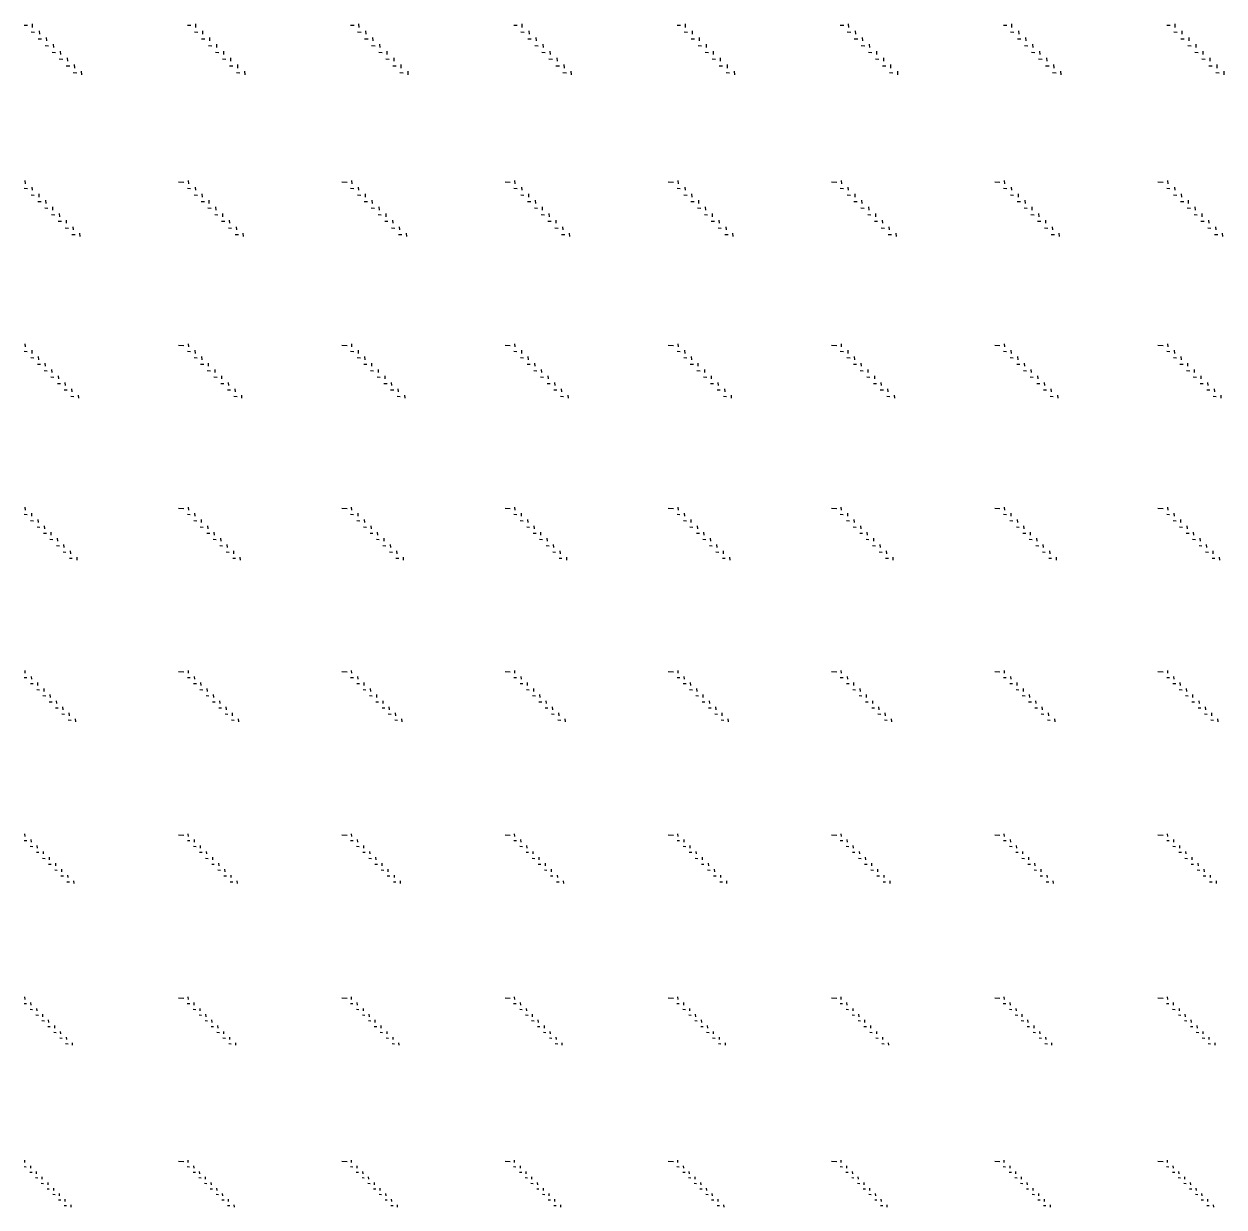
# Model space of a CAD drawing. Extents: x 0 to 300000, y 0 to 300000.
# Drawn here: x 186885 to 223645, y 76900 to 113140 of the extents above; entities that cross this region are included whole.
import ezdxf

# ---------------------------------------------------------------- set-up
doc = ezdxf.new("R2010")
doc.units = 0
doc.header["$MEASUREMENT"] = 0
doc.layers.get('0').update_dxf_attribs({"linetype": 'CONTINUOUS'})

msp = doc.modelspace()

# ---------------------------------------------------------------- linework, layer by layer
at = {"color": 7}
for p, q in [((186890, 113105), (186995, 113100)), ((187105, 112900), (187210, 112890)), ((187135, 113140), (187140, 113035)), ((187350, 112935), (187355, 112830)), ((191890, 113105), (191995, 113100)), ((192105, 112900), (192210, 112890)), ((192135, 113140), (192140, 113035)), ((192350, 112935), (192355, 112830)), ((196890, 113105), (196995, 113100)), ((197105, 112900), (197210, 112890)), ((197135, 113140), (197140, 113035)), ((197350, 112935), (197355, 112830)), ((201890, 113105), (201995, 113100)), ((202105, 112900), (202210, 112890)), ((202135, 113140), (202140, 113035)), ((202350, 112935), (202355, 112830)), ((206890, 113105), (206995, 113100)), ((207105, 112900), (207210, 112890)), ((207135, 113140), (207140, 113035)), ((207350, 112935), (207355, 112830)), ((211890, 113105), (211995, 113100)), ((212105, 112900), (212210, 112890)), ((212135, 113140), (212140, 113035)), ((212350, 112935), (212355, 112830)), ((216890, 113105), (216995, 113100)), ((217105, 112900), (217210, 112890)), ((217135, 113140), (217140, 113035)), ((217350, 112935), (217355, 112830)), ((221890, 113105), (221995, 113100)), ((222105, 112900), (222210, 112890)), ((222135, 113140), (222140, 113035)), ((222350, 112935), (222355, 112830)), ((187320, 112690), (187425, 112685)), ((187565, 112725), (187570, 112620)), ((187780, 112520), (187785, 112415)), ((192320, 112690), (192425, 112685)), ((192565, 112725), (192570, 112620)), ((192780, 112520), (192785, 112415)), ((197320, 112690), (197425, 112685)), ((197565, 112725), (197570, 112620)), ((197780, 112520), (197785, 112415)), ((202320, 112690), (202425, 112685)), ((202565, 112725), (202570, 112620)), ((202780, 112520), (202785, 112415)), ((207320, 112690), (207425, 112685)), ((207565, 112725), (207570, 112620)), ((207780, 112520), (207785, 112415)), ((212320, 112690), (212425, 112685)), ((212565, 112725), (212570, 112620)), ((212780, 112520), (212785, 112415)), ((217320, 112690), (217425, 112685)), ((217565, 112725), (217570, 112620)), ((217780, 112520), (217785, 112415)), ((222320, 112690), (222425, 112685)), ((222565, 112725), (222570, 112620)), ((222780, 112520), (222785, 112415)), ((187535, 112485), (187640, 112475)), ((187750, 112275), (187855, 112270)), ((187995, 112310), (188000, 112205)), ((192535, 112485), (192640, 112475)), ((192750, 112275), (192855, 112270)), ((192995, 112310), (193000, 112205)), ((197535, 112485), (197640, 112475)), ((197750, 112275), (197855, 112270)), ((197995, 112310), (198000, 112205)), ((202535, 112485), (202640, 112475)), ((202750, 112275), (202855, 112270)), ((202995, 112310), (203000, 112205)), ((207535, 112485), (207640, 112475)), ((207750, 112275), (207855, 112270)), ((207995, 112310), (208000, 112205)), ((212535, 112485), (212640, 112475)), ((212750, 112275), (212855, 112270)), ((212995, 112310), (213000, 112205)), ((217535, 112485), (217640, 112475)), ((217750, 112275), (217855, 112270)), ((217995, 112310), (218000, 112205)), ((222535, 112485), (222640, 112475)), ((222750, 112275), (222855, 112270)), ((222995, 112310), (223000, 112205)), ((187965, 112070), (188070, 112060)), ((188180, 111860), (188285, 111855)), ((188210, 112105), (188215, 112000)), ((188425, 111895), (188430, 111790)), ((192965, 112070), (193070, 112060)), ((193180, 111860), (193285, 111855)), ((193210, 112105), (193215, 112000)), ((193425, 111895), (193430, 111790)), ((197965, 112070), (198070, 112060)), ((198180, 111860), (198285, 111855)), ((198210, 112105), (198215, 112000)), ((198425, 111895), (198430, 111790)), ((202965, 112070), (203070, 112060)), ((203180, 111860), (203285, 111855)), ((203210, 112105), (203215, 112000)), ((203425, 111895), (203430, 111790)), ((207965, 112070), (208070, 112060)), ((208180, 111860), (208285, 111855)), ((208210, 112105), (208215, 112000)), ((208425, 111895), (208430, 111790)), ((212965, 112070), (213070, 112060)), ((213180, 111860), (213285, 111855)), ((213210, 112105), (213215, 112000)), ((213425, 111895), (213430, 111790)), ((217965, 112070), (218070, 112060)), ((218180, 111860), (218285, 111855)), ((218210, 112105), (218215, 112000)), ((218425, 111895), (218430, 111790)), ((222965, 112070), (223070, 112060)), ((223180, 111860), (223285, 111855)), ((223210, 112105), (223215, 112000)), ((223425, 111895), (223430, 111790)), ((188395, 111655), (188500, 111645)), ((188640, 111690), (188645, 111585)), ((193395, 111655), (193500, 111645)), ((193640, 111690), (193645, 111585)), ((198395, 111655), (198500, 111645)), ((198640, 111690), (198645, 111585)), ((203395, 111655), (203500, 111645)), ((203640, 111690), (203645, 111585)), ((208395, 111655), (208500, 111645)), ((208640, 111690), (208645, 111585)), ((213395, 111655), (213500, 111645)), ((213640, 111690), (213645, 111585)), ((218395, 111655), (218500, 111645)), ((218640, 111690), (218645, 111585)), ((223395, 111655), (223500, 111645)), ((223640, 111690), (223645, 111585)), ((186890, 108110), (186990, 108105)), ((186915, 108345), (186925, 108245)), ((187125, 108145), (187135, 108045)), ((191620, 108305), (191780, 108295)), ((191890, 108110), (191990, 108105)), ((191915, 108345), (191925, 108245)), ((192125, 108145), (192135, 108045)), ((196620, 108305), (196780, 108295)), ((196890, 108110), (196990, 108105)), ((196915, 108345), (196925, 108245)), ((197125, 108145), (197135, 108045)), ((201620, 108305), (201780, 108295)), ((201890, 108110), (201990, 108105)), ((201915, 108345), (201925, 108245)), ((202125, 108145), (202135, 108045)), ((206620, 108305), (206780, 108295)), ((206890, 108110), (206990, 108105)), ((206915, 108345), (206925, 108245)), ((207125, 108145), (207135, 108045)), ((211620, 108305), (211780, 108295)), ((211890, 108110), (211990, 108105)), ((211915, 108345), (211925, 108245)), ((212125, 108145), (212135, 108045)), ((216620, 108305), (216780, 108295)), ((216890, 108110), (216990, 108105)), ((216915, 108345), (216925, 108245)), ((217125, 108145), (217135, 108045)), ((221620, 108305), (221780, 108295)), ((221890, 108110), (221990, 108105)), ((221915, 108345), (221925, 108245)), ((222125, 108145), (222135, 108045)), ((187100, 107910), (187200, 107900)), ((187335, 107940), (187340, 107840)), ((187545, 107740), (187550, 107640)), ((192100, 107910), (192200, 107900)), ((192335, 107940), (192340, 107840)), ((192545, 107740), (192550, 107640)), ((197100, 107910), (197200, 107900)), ((197335, 107940), (197340, 107840)), ((197545, 107740), (197550, 107640)), ((202100, 107910), (202200, 107900)), ((202335, 107940), (202340, 107840)), ((202545, 107740), (202550, 107640)), ((207100, 107910), (207200, 107900)), ((207335, 107940), (207340, 107840)), ((207545, 107740), (207550, 107640)), ((212100, 107910), (212200, 107900)), ((212335, 107940), (212340, 107840)), ((212545, 107740), (212550, 107640)), ((217100, 107910), (217200, 107900)), ((217335, 107940), (217340, 107840)), ((217545, 107740), (217550, 107640)), ((222100, 107910), (222200, 107900)), ((222335, 107940), (222340, 107840)), ((222545, 107740), (222550, 107640)), ((187310, 107705), (187410, 107700)), ((187520, 107505), (187620, 107495)), ((187755, 107535), (187760, 107435)), ((192310, 107705), (192410, 107700)), ((192520, 107505), (192620, 107495)), ((192755, 107535), (192760, 107435)), ((197310, 107705), (197410, 107700)), ((197520, 107505), (197620, 107495)), ((197755, 107535), (197760, 107435)), ((202310, 107705), (202410, 107700)), ((202520, 107505), (202620, 107495)), ((202755, 107535), (202760, 107435)), ((207310, 107705), (207410, 107700)), ((207520, 107505), (207620, 107495)), ((207755, 107535), (207760, 107435)), ((212310, 107705), (212410, 107700)), ((212520, 107505), (212620, 107495)), ((212755, 107535), (212760, 107435)), ((217310, 107705), (217410, 107700)), ((217520, 107505), (217620, 107495)), ((217755, 107535), (217760, 107435)), ((222310, 107705), (222410, 107700)), ((222520, 107505), (222620, 107495)), ((222755, 107535), (222760, 107435)), ((187730, 107300), (187825, 107295)), ((187935, 107100), (188035, 107095)), ((187965, 107335), (187970, 107235)), ((188175, 107135), (188180, 107035)), ((192730, 107300), (192825, 107295)), ((192935, 107100), (193035, 107095)), ((192965, 107335), (192970, 107235)), ((193175, 107135), (193180, 107035)), ((197730, 107300), (197825, 107295)), ((197935, 107100), (198035, 107095)), ((197965, 107335), (197970, 107235)), ((198175, 107135), (198180, 107035)), ((202730, 107300), (202825, 107295)), ((202935, 107100), (203035, 107095)), ((202965, 107335), (202970, 107235)), ((203175, 107135), (203180, 107035)), ((207730, 107300), (207825, 107295)), ((207935, 107100), (208035, 107095)), ((207965, 107335), (207970, 107235)), ((208175, 107135), (208180, 107035)), ((212730, 107300), (212825, 107295)), ((212935, 107100), (213035, 107095)), ((212965, 107335), (212970, 107235)), ((213175, 107135), (213180, 107035)), ((217730, 107300), (217825, 107295)), ((217935, 107100), (218035, 107095)), ((217965, 107335), (217970, 107235)), ((218175, 107135), (218180, 107035)), ((222730, 107300), (222825, 107295)), ((222935, 107100), (223035, 107095)), ((222965, 107335), (222970, 107235)), ((223175, 107135), (223180, 107035)), ((188145, 106895), (188245, 106890)), ((188355, 106695), (188455, 106690)), ((188380, 106930), (188390, 106830)), ((188590, 106730), (188600, 106630)), ((193145, 106895), (193245, 106890)), ((193355, 106695), (193455, 106690)), ((193380, 106930), (193390, 106830)), ((193590, 106730), (193600, 106630)), ((198145, 106895), (198245, 106890)), ((198355, 106695), (198455, 106690)), ((198380, 106930), (198390, 106830)), ((198590, 106730), (198600, 106630)), ((203145, 106895), (203245, 106890)), ((203355, 106695), (203455, 106690)), ((203380, 106930), (203390, 106830)), ((203590, 106730), (203600, 106630)), ((208145, 106895), (208245, 106890)), ((208355, 106695), (208455, 106690)), ((208380, 106930), (208390, 106830)), ((208590, 106730), (208600, 106630)), ((213145, 106895), (213245, 106890)), ((213355, 106695), (213455, 106690)), ((213380, 106930), (213390, 106830)), ((213590, 106730), (213600, 106630)), ((218145, 106895), (218245, 106890)), ((218355, 106695), (218455, 106690)), ((218380, 106930), (218390, 106830)), ((218590, 106730), (218600, 106630)), ((223145, 106895), (223245, 106890)), ((223355, 106695), (223455, 106690)), ((223380, 106930), (223390, 106830)), ((223590, 106730), (223600, 106630)), ((186915, 103345), (186920, 103250)), ((191620, 103305), (191780, 103295)), ((191915, 103345), (191920, 103250)), ((196620, 103305), (196780, 103295)), ((196915, 103345), (196920, 103250)), ((201620, 103305), (201780, 103295)), ((201915, 103345), (201920, 103250)), ((206620, 103305), (206780, 103295)), ((206915, 103345), (206920, 103250)), ((211620, 103305), (211780, 103295)), ((211915, 103345), (211920, 103250)), ((216620, 103305), (216780, 103295)), ((216915, 103345), (216920, 103250)), ((221620, 103305), (221780, 103295)), ((221915, 103345), (221920, 103250)), ((186890, 103115), (186985, 103110)), ((187120, 103145), (187125, 103050)), ((187320, 102950), (187330, 102855)), ((191890, 103115), (191985, 103110)), ((192120, 103145), (192125, 103050)), ((192320, 102950), (192330, 102855)), ((196890, 103115), (196985, 103110)), ((197120, 103145), (197125, 103050)), ((197320, 102950), (197330, 102855)), ((201890, 103115), (201985, 103110)), ((202120, 103145), (202125, 103050)), ((202320, 102950), (202330, 102855)), ((206890, 103115), (206985, 103110)), ((207120, 103145), (207125, 103050)), ((207320, 102950), (207330, 102855)), ((211890, 103115), (211985, 103110)), ((212120, 103145), (212125, 103050)), ((212320, 102950), (212330, 102855)), ((216890, 103115), (216985, 103110)), ((217120, 103145), (217125, 103050)), ((217320, 102950), (217330, 102855)), ((221890, 103115), (221985, 103110)), ((222120, 103145), (222125, 103050)), ((222320, 102950), (222330, 102855)), ((187095, 102920), (187190, 102910)), ((187295, 102720), (187390, 102715)), ((187525, 102755), (187530, 102660)), ((192095, 102920), (192190, 102910)), ((192295, 102720), (192390, 102715)), ((192525, 102755), (192530, 102660)), ((197095, 102920), (197190, 102910)), ((197295, 102720), (197390, 102715)), ((197525, 102755), (197530, 102660)), ((202095, 102920), (202190, 102910)), ((202295, 102720), (202390, 102715)), ((202525, 102755), (202530, 102660)), ((207095, 102920), (207190, 102910)), ((207295, 102720), (207390, 102715)), ((207525, 102755), (207530, 102660)), ((212095, 102920), (212190, 102910)), ((212295, 102720), (212390, 102715)), ((212525, 102755), (212530, 102660)), ((217095, 102920), (217190, 102910)), ((217295, 102720), (217390, 102715)), ((217525, 102755), (217530, 102660)), ((222095, 102920), (222190, 102910)), ((222295, 102720), (222390, 102715)), ((222525, 102755), (222530, 102660)), ((187500, 102525), (187595, 102520)), ((187705, 102330), (187800, 102320)), ((187730, 102555), (187735, 102460)), ((187935, 102360), (187940, 102265)), ((192500, 102525), (192595, 102520)), ((192705, 102330), (192800, 102320)), ((192730, 102555), (192735, 102460)), ((192935, 102360), (192940, 102265)), ((197500, 102525), (197595, 102520)), ((197705, 102330), (197800, 102320)), ((197730, 102555), (197735, 102460)), ((197935, 102360), (197940, 102265)), ((202500, 102525), (202595, 102520)), ((202705, 102330), (202800, 102320)), ((202730, 102555), (202735, 102460)), ((202935, 102360), (202940, 102265)), ((207500, 102525), (207595, 102520)), ((207705, 102330), (207800, 102320)), ((207730, 102555), (207735, 102460)), ((207935, 102360), (207940, 102265)), ((212500, 102525), (212595, 102520)), ((212705, 102330), (212800, 102320)), ((212730, 102555), (212735, 102460)), ((212935, 102360), (212940, 102265)), ((217500, 102525), (217595, 102520)), ((217705, 102330), (217800, 102320)), ((217730, 102555), (217735, 102460)), ((217935, 102360), (217940, 102265)), ((222500, 102525), (222595, 102520)), ((222705, 102330), (222800, 102320)), ((222730, 102555), (222735, 102460)), ((222935, 102360), (222940, 102265)), ((187910, 102130), (188005, 102125)), ((188115, 101935), (188210, 101930)), ((188135, 102160), (188145, 102065)), ((188340, 101965), (188350, 101870)), ((192910, 102130), (193005, 102125)), ((193115, 101935), (193210, 101930)), ((193135, 102160), (193145, 102065)), ((193340, 101965), (193350, 101870)), ((197910, 102130), (198005, 102125)), ((198115, 101935), (198210, 101930)), ((198135, 102160), (198145, 102065)), ((198340, 101965), (198350, 101870)), ((202910, 102130), (203005, 102125)), ((203115, 101935), (203210, 101930)), ((203135, 102160), (203145, 102065)), ((203340, 101965), (203350, 101870)), ((207910, 102130), (208005, 102125)), ((208115, 101935), (208210, 101930)), ((208135, 102160), (208145, 102065)), ((208340, 101965), (208350, 101870)), ((212910, 102130), (213005, 102125)), ((213115, 101935), (213210, 101930)), ((213135, 102160), (213145, 102065)), ((213340, 101965), (213350, 101870)), ((217910, 102130), (218005, 102125)), ((218115, 101935), (218210, 101930)), ((218135, 102160), (218145, 102065)), ((218340, 101965), (218350, 101870)), ((222910, 102130), (223005, 102125)), ((223115, 101935), (223210, 101930)), ((223135, 102160), (223145, 102065)), ((223340, 101965), (223350, 101870)), ((188315, 101735), (188410, 101730)), ((188545, 101770), (188550, 101675)), ((193315, 101735), (193410, 101730)), ((193545, 101770), (193550, 101675)), ((198315, 101735), (198410, 101730)), ((198545, 101770), (198550, 101675)), ((203315, 101735), (203410, 101730)), ((203545, 101770), (203550, 101675)), ((208315, 101735), (208410, 101730)), ((208545, 101770), (208550, 101675)), ((213315, 101735), (213410, 101730)), ((213545, 101770), (213550, 101675)), ((218315, 101735), (218410, 101730)), ((218545, 101770), (218550, 101675)), ((223315, 101735), (223410, 101730)), ((223545, 101770), (223550, 101675)), ((186910, 98340), (186920, 98250)), ((187110, 98150), (187115, 98060)), ((191620, 98305), (191780, 98295)), ((191910, 98340), (191920, 98250)), ((192110, 98150), (192115, 98060)), ((196620, 98305), (196780, 98295)), ((196910, 98340), (196920, 98250)), ((197110, 98150), (197115, 98060)), ((201620, 98305), (201780, 98295)), ((201910, 98340), (201920, 98250)), ((202110, 98150), (202115, 98060)), ((206620, 98305), (206780, 98295)), ((206910, 98340), (206920, 98250)), ((207110, 98150), (207115, 98060)), ((211620, 98305), (211780, 98295)), ((211910, 98340), (211920, 98250)), ((212110, 98150), (212115, 98060)), ((216620, 98305), (216780, 98295)), ((216910, 98340), (216920, 98250)), ((217110, 98150), (217115, 98060)), ((221620, 98305), (221780, 98295)), ((221910, 98340), (221920, 98250)), ((222110, 98150), (222115, 98060)), ((186890, 98120), (186980, 98115)), ((187085, 97930), (187175, 97925)), ((187310, 97960), (187315, 97870)), ((191890, 98120), (191980, 98115)), ((192085, 97930), (192175, 97925)), ((192310, 97960), (192315, 97870)), ((196890, 98120), (196980, 98115)), ((197085, 97930), (197175, 97925)), ((197310, 97960), (197315, 97870)), ((201890, 98120), (201980, 98115)), ((202085, 97930), (202175, 97925)), ((202310, 97960), (202315, 97870)), ((206890, 98120), (206980, 98115)), ((207085, 97930), (207175, 97925)), ((207310, 97960), (207315, 97870)), ((211890, 98120), (211980, 98115)), ((212085, 97930), (212175, 97925)), ((212310, 97960), (212315, 97870)), ((216890, 98120), (216980, 98115)), ((217085, 97930), (217175, 97925)), ((217310, 97960), (217315, 97870)), ((221890, 98120), (221980, 98115)), ((222085, 97930), (222175, 97925)), ((222310, 97960), (222315, 97870)), ((187285, 97735), (187375, 97730)), ((187485, 97545), (187575, 97540)), ((187505, 97765), (187515, 97675)), ((187705, 97575), (187710, 97485)), ((192285, 97735), (192375, 97730)), ((192485, 97545), (192575, 97540)), ((192505, 97765), (192515, 97675)), ((192705, 97575), (192710, 97485)), ((197285, 97735), (197375, 97730)), ((197485, 97545), (197575, 97540)), ((197505, 97765), (197515, 97675)), ((197705, 97575), (197710, 97485)), ((202285, 97735), (202375, 97730)), ((202485, 97545), (202575, 97540)), ((202505, 97765), (202515, 97675)), ((202705, 97575), (202710, 97485)), ((207285, 97735), (207375, 97730)), ((207485, 97545), (207575, 97540)), ((207505, 97765), (207515, 97675)), ((207705, 97575), (207710, 97485)), ((212285, 97735), (212375, 97730)), ((212485, 97545), (212575, 97540)), ((212505, 97765), (212515, 97675)), ((212705, 97575), (212710, 97485)), ((217285, 97735), (217375, 97730)), ((217485, 97545), (217575, 97540)), ((217505, 97765), (217515, 97675)), ((217705, 97575), (217710, 97485)), ((222285, 97735), (222375, 97730)), ((222485, 97545), (222575, 97540)), ((222505, 97765), (222515, 97675)), ((222705, 97575), (222710, 97485)), ((187680, 97355), (187770, 97350)), ((187880, 97165), (187970, 97155)), ((187905, 97385), (187910, 97295)), ((188100, 97190), (188110, 97100)), ((192680, 97355), (192770, 97350)), ((192880, 97165), (192970, 97155)), ((192905, 97385), (192910, 97295)), ((193100, 97190), (193110, 97100)), ((197680, 97355), (197770, 97350)), ((197880, 97165), (197970, 97155)), ((197905, 97385), (197910, 97295)), ((198100, 97190), (198110, 97100)), ((202680, 97355), (202770, 97350)), ((202880, 97165), (202970, 97155)), ((202905, 97385), (202910, 97295)), ((203100, 97190), (203110, 97100)), ((207680, 97355), (207770, 97350)), ((207880, 97165), (207970, 97155)), ((207905, 97385), (207910, 97295)), ((208100, 97190), (208110, 97100)), ((212680, 97355), (212770, 97350)), ((212880, 97165), (212970, 97155)), ((212905, 97385), (212910, 97295)), ((213100, 97190), (213110, 97100)), ((217680, 97355), (217770, 97350)), ((217880, 97165), (217970, 97155)), ((217905, 97385), (217910, 97295)), ((218100, 97190), (218110, 97100)), ((222680, 97355), (222770, 97350)), ((222880, 97165), (222970, 97155)), ((222905, 97385), (222910, 97295)), ((223100, 97190), (223110, 97100)), ((188080, 96970), (188170, 96965)), ((188280, 96780), (188365, 96775)), ((188300, 97000), (188305, 96910)), ((188500, 96810), (188505, 96720)), ((193080, 96970), (193170, 96965)), ((193280, 96780), (193365, 96775)), ((193300, 97000), (193305, 96910)), ((193500, 96810), (193505, 96720)), ((198080, 96970), (198170, 96965)), ((198280, 96780), (198365, 96775)), ((198300, 97000), (198305, 96910)), ((198500, 96810), (198505, 96720)), ((203080, 96970), (203170, 96965)), ((203280, 96780), (203365, 96775)), ((203300, 97000), (203305, 96910)), ((203500, 96810), (203505, 96720)), ((208080, 96970), (208170, 96965)), ((208280, 96780), (208365, 96775)), ((208300, 97000), (208305, 96910)), ((208500, 96810), (208505, 96720)), ((213080, 96970), (213170, 96965)), ((213280, 96780), (213365, 96775)), ((213300, 97000), (213305, 96910)), ((213500, 96810), (213505, 96720)), ((218080, 96970), (218170, 96965)), ((218280, 96780), (218365, 96775)), ((218300, 97000), (218305, 96910)), ((218500, 96810), (218505, 96720)), ((223080, 96970), (223170, 96965)), ((223280, 96780), (223365, 96775)), ((223300, 97000), (223305, 96910)), ((223500, 96810), (223505, 96720)), ((186890, 93125), (186975, 93120)), ((186910, 93340), (186915, 93255)), ((187100, 93150), (187110, 93070)), ((191620, 93305), (191780, 93295)), ((191890, 93125), (191975, 93120)), ((191910, 93340), (191915, 93255)), ((192100, 93150), (192110, 93070)), ((196620, 93305), (196780, 93295)), ((196890, 93125), (196975, 93120)), ((196910, 93340), (196915, 93255)), ((197100, 93150), (197110, 93070)), ((201620, 93305), (201780, 93295)), ((201890, 93125), (201975, 93120)), ((201910, 93340), (201915, 93255)), ((202100, 93150), (202110, 93070)), ((206620, 93305), (206780, 93295)), ((206890, 93125), (206975, 93120)), ((206910, 93340), (206915, 93255)), ((207100, 93150), (207110, 93070)), ((211620, 93305), (211780, 93295)), ((211890, 93125), (211975, 93120)), ((211910, 93340), (211915, 93255)), ((212100, 93150), (212110, 93070)), ((216620, 93305), (216780, 93295)), ((216890, 93125), (216975, 93120)), ((216910, 93340), (216915, 93255)), ((217100, 93150), (217110, 93070)), ((221620, 93305), (221780, 93295)), ((221890, 93125), (221975, 93120)), ((221910, 93340), (221915, 93255)), ((222100, 93150), (222110, 93070)), ((187080, 92940), (187165, 92935)), ((187275, 92755), (187360, 92745)), ((187295, 92965), (187300, 92880)), ((187490, 92780), (187495, 92695)), ((192080, 92940), (192165, 92935)), ((192275, 92755), (192360, 92745)), ((192295, 92965), (192300, 92880)), ((192490, 92780), (192495, 92695)), ((197080, 92940), (197165, 92935)), ((197275, 92755), (197360, 92745)), ((197295, 92965), (197300, 92880)), ((197490, 92780), (197495, 92695)), ((202080, 92940), (202165, 92935)), ((202275, 92755), (202360, 92745)), ((202295, 92965), (202300, 92880)), ((202490, 92780), (202495, 92695)), ((207080, 92940), (207165, 92935)), ((207275, 92755), (207360, 92745)), ((207295, 92965), (207300, 92880)), ((207490, 92780), (207495, 92695)), ((212080, 92940), (212165, 92935)), ((212275, 92755), (212360, 92745)), ((212295, 92965), (212300, 92880)), ((212490, 92780), (212495, 92695)), ((217080, 92940), (217165, 92935)), ((217275, 92755), (217360, 92745)), ((217295, 92965), (217300, 92880)), ((217490, 92780), (217495, 92695)), ((222080, 92940), (222165, 92935)), ((222275, 92755), (222360, 92745)), ((222295, 92965), (222300, 92880)), ((222490, 92780), (222495, 92695)), ((187465, 92565), (187550, 92560)), ((187660, 92380), (187745, 92375)), ((187680, 92595), (187685, 92510)), ((187875, 92405), (187880, 92325)), ((192465, 92565), (192550, 92560)), ((192660, 92380), (192745, 92375)), ((192680, 92595), (192685, 92510)), ((192875, 92405), (192880, 92325)), ((197465, 92565), (197550, 92560)), ((197660, 92380), (197745, 92375)), ((197680, 92595), (197685, 92510)), ((197875, 92405), (197880, 92325)), ((202465, 92565), (202550, 92560)), ((202660, 92380), (202745, 92375)), ((202680, 92595), (202685, 92510)), ((202875, 92405), (202880, 92325)), ((207465, 92565), (207550, 92560)), ((207660, 92380), (207745, 92375)), ((207680, 92595), (207685, 92510)), ((207875, 92405), (207880, 92325)), ((212465, 92565), (212550, 92560)), ((212660, 92380), (212745, 92375)), ((212680, 92595), (212685, 92510)), ((212875, 92405), (212880, 92325)), ((217465, 92565), (217550, 92560)), ((217660, 92380), (217745, 92375)), ((217680, 92595), (217685, 92510)), ((217875, 92405), (217880, 92325)), ((222465, 92565), (222550, 92560)), ((222660, 92380), (222745, 92375)), ((222680, 92595), (222685, 92510)), ((222875, 92405), (222880, 92325)), ((187855, 92195), (187935, 92190)), ((188045, 92010), (188130, 92000)), ((188065, 92220), (188075, 92135)), ((188260, 92035), (188265, 91950)), ((192855, 92195), (192935, 92190)), ((193045, 92010), (193130, 92000)), ((193065, 92220), (193075, 92135)), ((193260, 92035), (193265, 91950)), ((197855, 92195), (197935, 92190)), ((198045, 92010), (198130, 92000)), ((198065, 92220), (198075, 92135)), ((198260, 92035), (198265, 91950)), ((202855, 92195), (202935, 92190)), ((203045, 92010), (203130, 92000)), ((203065, 92220), (203075, 92135)), ((203260, 92035), (203265, 91950)), ((207855, 92195), (207935, 92190)), ((208045, 92010), (208130, 92000)), ((208065, 92220), (208075, 92135)), ((208260, 92035), (208265, 91950)), ((212855, 92195), (212935, 92190)), ((213045, 92010), (213130, 92000)), ((213065, 92220), (213075, 92135)), ((213260, 92035), (213265, 91950)), ((217855, 92195), (217935, 92190)), ((218045, 92010), (218130, 92000)), ((218065, 92220), (218075, 92135)), ((218260, 92035), (218265, 91950)), ((222855, 92195), (222935, 92190)), ((223045, 92010), (223130, 92000)), ((223065, 92220), (223075, 92135)), ((223260, 92035), (223265, 91950)), ((188240, 91820), (188325, 91815)), ((188450, 91850), (188460, 91765)), ((193240, 91820), (193325, 91815)), ((193450, 91850), (193460, 91765)), ((198240, 91820), (198325, 91815)), ((198450, 91850), (198460, 91765)), ((203240, 91820), (203325, 91815)), ((203450, 91850), (203460, 91765)), ((208240, 91820), (208325, 91815)), ((208450, 91850), (208460, 91765)), ((213240, 91820), (213325, 91815)), ((213450, 91850), (213460, 91765)), ((218240, 91820), (218325, 91815)), ((218450, 91850), (218460, 91765)), ((223240, 91820), (223325, 91815)), ((223450, 91850), (223460, 91765)), ((186905, 88335), (186915, 88255)), ((191620, 88305), (191780, 88295)), ((191905, 88335), (191915, 88255)), ((196620, 88305), (196780, 88295)), ((196905, 88335), (196915, 88255)), ((201620, 88305), (201780, 88295)), ((201905, 88335), (201915, 88255)), ((206620, 88305), (206780, 88295)), ((206905, 88335), (206915, 88255)), ((211620, 88305), (211780, 88295)), ((211905, 88335), (211915, 88255)), ((216620, 88305), (216780, 88295)), ((216905, 88335), (216915, 88255)), ((221620, 88305), (221780, 88295)), ((221905, 88335), (221915, 88255)), ((186890, 88130), (186970, 88125)), ((187075, 87950), (187155, 87945)), ((187095, 88155), (187100, 88075)), ((187280, 87975), (187285, 87895)), ((191890, 88130), (191970, 88125)), ((192075, 87950), (192155, 87945)), ((192095, 88155), (192100, 88075)), ((192280, 87975), (192285, 87895)), ((196890, 88130), (196970, 88125)), ((197075, 87950), (197155, 87945)), ((197095, 88155), (197100, 88075)), ((197280, 87975), (197285, 87895)), ((201890, 88130), (201970, 88125)), ((202075, 87950), (202155, 87945)), ((202095, 88155), (202100, 88075)), ((202280, 87975), (202285, 87895)), ((206890, 88130), (206970, 88125)), ((207075, 87950), (207155, 87945)), ((207095, 88155), (207100, 88075)), ((207280, 87975), (207285, 87895)), ((211890, 88130), (211970, 88125)), ((212075, 87950), (212155, 87945)), ((212095, 88155), (212100, 88075)), ((212280, 87975), (212285, 87895)), ((216890, 88130), (216970, 88125)), ((217075, 87950), (217155, 87945)), ((217095, 88155), (217100, 88075)), ((217280, 87975), (217285, 87895)), ((221890, 88130), (221970, 88125)), ((222075, 87950), (222155, 87945)), ((222095, 88155), (222100, 88075)), ((222280, 87975), (222285, 87895)), ((187265, 87770), (187340, 87765)), ((187450, 87585), (187530, 87580)), ((187470, 87795), (187475, 87715)), ((187655, 87615), (187660, 87535)), ((192265, 87770), (192340, 87765)), ((192450, 87585), (192530, 87580)), ((192470, 87795), (192475, 87715)), ((192655, 87615), (192660, 87535)), ((197265, 87770), (197340, 87765)), ((197450, 87585), (197530, 87580)), ((197470, 87795), (197475, 87715)), ((197655, 87615), (197660, 87535)), ((202265, 87770), (202340, 87765)), ((202450, 87585), (202530, 87580)), ((202470, 87795), (202475, 87715)), ((202655, 87615), (202660, 87535)), ((207265, 87770), (207340, 87765)), ((207450, 87585), (207530, 87580)), ((207470, 87795), (207475, 87715)), ((207655, 87615), (207660, 87535)), ((212265, 87770), (212340, 87765)), ((212450, 87585), (212530, 87580)), ((212470, 87795), (212475, 87715)), ((212655, 87615), (212660, 87535)), ((217265, 87770), (217340, 87765)), ((217450, 87585), (217530, 87580)), ((217470, 87795), (217475, 87715)), ((217655, 87615), (217660, 87535)), ((222265, 87770), (222340, 87765)), ((222450, 87585), (222530, 87580)), ((222470, 87795), (222475, 87715)), ((222655, 87615), (222660, 87535)), ((187635, 87405), (187715, 87400)), ((187825, 87225), (187905, 87220)), ((187845, 87430), (187850, 87350)), ((188030, 87250), (188035, 87170)), ((192635, 87405), (192715, 87400)), ((192825, 87225), (192905, 87220)), ((192845, 87430), (192850, 87350)), ((193030, 87250), (193035, 87170)), ((197635, 87405), (197715, 87400)), ((197825, 87225), (197905, 87220)), ((197845, 87430), (197850, 87350)), ((198030, 87250), (198035, 87170)), ((202635, 87405), (202715, 87400)), ((202825, 87225), (202905, 87220)), ((202845, 87430), (202850, 87350)), ((203030, 87250), (203035, 87170)), ((207635, 87405), (207715, 87400)), ((207825, 87225), (207905, 87220)), ((207845, 87430), (207850, 87350)), ((208030, 87250), (208035, 87170)), ((212635, 87405), (212715, 87400)), ((212825, 87225), (212905, 87220)), ((212845, 87430), (212850, 87350)), ((213030, 87250), (213035, 87170)), ((217635, 87405), (217715, 87400)), ((217825, 87225), (217905, 87220)), ((217845, 87430), (217850, 87350)), ((218030, 87250), (218035, 87170)), ((222635, 87405), (222715, 87400)), ((222825, 87225), (222905, 87220)), ((222845, 87430), (222850, 87350)), ((223030, 87250), (223035, 87170)), ((188010, 87045), (188090, 87040)), ((188200, 86865), (188280, 86860)), ((188220, 87070), (188225, 86990)), ((188405, 86890), (188410, 86810)), ((193010, 87045), (193090, 87040)), ((193200, 86865), (193280, 86860)), ((193220, 87070), (193225, 86990)), ((193405, 86890), (193410, 86810)), ((198010, 87045), (198090, 87040)), ((198200, 86865), (198280, 86860)), ((198220, 87070), (198225, 86990)), ((198405, 86890), (198410, 86810)), ((203010, 87045), (203090, 87040)), ((203200, 86865), (203280, 86860)), ((203220, 87070), (203225, 86990)), ((203405, 86890), (203410, 86810)), ((208010, 87045), (208090, 87040)), ((208200, 86865), (208280, 86860)), ((208220, 87070), (208225, 86990)), ((208405, 86890), (208410, 86810)), ((213010, 87045), (213090, 87040)), ((213200, 86865), (213280, 86860)), ((213220, 87070), (213225, 86990)), ((213405, 86890), (213410, 86810)), ((218010, 87045), (218090, 87040)), ((218200, 86865), (218280, 86860)), ((218220, 87070), (218225, 86990)), ((218405, 86890), (218410, 86810)), ((223010, 87045), (223090, 87040)), ((223200, 86865), (223280, 86860)), ((223220, 87070), (223225, 86990)), ((223405, 86890), (223410, 86810)), ((186885, 83135), (186960, 83130)), ((186905, 83335), (186910, 83260)), ((187085, 83160), (187090, 83085)), ((191620, 83305), (191780, 83295)), ((191885, 83135), (191960, 83130)), ((191905, 83335), (191910, 83260)), ((192085, 83160), (192090, 83085)), ((196620, 83305), (196780, 83295)), ((196885, 83135), (196960, 83130)), ((196905, 83335), (196910, 83260)), ((197085, 83160), (197090, 83085)), ((201620, 83305), (201780, 83295)), ((201885, 83135), (201960, 83130)), ((201905, 83335), (201910, 83260)), ((202085, 83160), (202090, 83085)), ((206620, 83305), (206780, 83295)), ((206885, 83135), (206960, 83130)), ((206905, 83335), (206910, 83260)), ((207085, 83160), (207090, 83085)), ((211620, 83305), (211780, 83295)), ((211885, 83135), (211960, 83130)), ((211905, 83335), (211910, 83260)), ((212085, 83160), (212090, 83085)), ((216620, 83305), (216780, 83295)), ((216885, 83135), (216960, 83130)), ((216905, 83335), (216910, 83260)), ((217085, 83160), (217090, 83085)), ((221620, 83305), (221780, 83295)), ((221885, 83135), (221960, 83130)), ((221905, 83335), (221910, 83260)), ((222085, 83160), (222090, 83085)), ((187070, 82960), (187145, 82955)), ((187250, 82785), (187325, 82780)), ((187270, 82985), (187275, 82910)), ((187450, 82805), (187455, 82730)), ((192070, 82960), (192145, 82955)), ((192250, 82785), (192325, 82780)), ((192270, 82985), (192275, 82910)), ((192450, 82805), (192455, 82730)), ((197070, 82960), (197145, 82955)), ((197250, 82785), (197325, 82780)), ((197270, 82985), (197275, 82910)), ((197450, 82805), (197455, 82730)), ((202070, 82960), (202145, 82955)), ((202250, 82785), (202325, 82780)), ((202270, 82985), (202275, 82910)), ((202450, 82805), (202455, 82730)), ((207070, 82960), (207145, 82955)), ((207250, 82785), (207325, 82780)), ((207270, 82985), (207275, 82910)), ((207450, 82805), (207455, 82730)), ((212070, 82960), (212145, 82955)), ((212250, 82785), (212325, 82780)), ((212270, 82985), (212275, 82910)), ((212450, 82805), (212455, 82730)), ((217070, 82960), (217145, 82955)), ((217250, 82785), (217325, 82780)), ((217270, 82985), (217275, 82910)), ((217450, 82805), (217455, 82730)), ((222070, 82960), (222145, 82955)), ((222250, 82785), (222325, 82780)), ((222270, 82985), (222275, 82910)), ((222450, 82805), (222455, 82730)), ((187435, 82610), (187510, 82605)), ((187615, 82430), (187690, 82425)), ((187630, 82630), (187635, 82555)), ((187815, 82455), (187820, 82380)), ((192435, 82610), (192510, 82605)), ((192615, 82430), (192690, 82425)), ((192630, 82630), (192635, 82555)), ((192815, 82455), (192820, 82380)), ((197435, 82610), (197510, 82605)), ((197615, 82430), (197690, 82425)), ((197630, 82630), (197635, 82555)), ((197815, 82455), (197820, 82380)), ((202435, 82610), (202510, 82605)), ((202615, 82430), (202690, 82425)), ((202630, 82630), (202635, 82555)), ((202815, 82455), (202820, 82380)), ((207435, 82610), (207510, 82605)), ((207615, 82430), (207690, 82425)), ((207630, 82630), (207635, 82555)), ((207815, 82455), (207820, 82380)), ((212435, 82610), (212510, 82605)), ((212615, 82430), (212690, 82425)), ((212630, 82630), (212635, 82555)), ((212815, 82455), (212820, 82380)), ((217435, 82610), (217510, 82605)), ((217615, 82430), (217690, 82425)), ((217630, 82630), (217635, 82555)), ((217815, 82455), (217820, 82380)), ((222435, 82610), (222510, 82605)), ((222615, 82430), (222690, 82425)), ((222630, 82630), (222635, 82555)), ((222815, 82455), (222820, 82380)), ((187795, 82255), (187870, 82250)), ((187980, 82080), (188055, 82075)), ((187995, 82280), (188000, 82205)), ((188180, 82105), (188185, 82030)), ((192795, 82255), (192870, 82250)), ((192980, 82080), (193055, 82075)), ((192995, 82280), (193000, 82205)), ((193180, 82105), (193185, 82030)), ((197795, 82255), (197870, 82250)), ((197980, 82080), (198055, 82075)), ((197995, 82280), (198000, 82205)), ((198180, 82105), (198185, 82030)), ((202795, 82255), (202870, 82250)), ((202980, 82080), (203055, 82075)), ((202995, 82280), (203000, 82205)), ((203180, 82105), (203185, 82030)), ((207795, 82255), (207870, 82250)), ((207980, 82080), (208055, 82075)), ((207995, 82280), (208000, 82205)), ((208180, 82105), (208185, 82030)), ((212795, 82255), (212870, 82250)), ((212980, 82080), (213055, 82075)), ((212995, 82280), (213000, 82205)), ((213180, 82105), (213185, 82030)), ((217795, 82255), (217870, 82250)), ((217980, 82080), (218055, 82075)), ((217995, 82280), (218000, 82205)), ((218180, 82105), (218185, 82030)), ((222795, 82255), (222870, 82250)), ((222980, 82080), (223055, 82075)), ((222995, 82280), (223000, 82205)), ((223180, 82105), (223185, 82030)), ((188160, 81905), (188235, 81900)), ((188360, 81930), (188365, 81855)), ((193160, 81905), (193235, 81900)), ((193360, 81930), (193365, 81855)), ((198160, 81905), (198235, 81900)), ((198360, 81930), (198365, 81855)), ((203160, 81905), (203235, 81900)), ((203360, 81930), (203365, 81855)), ((208160, 81905), (208235, 81900)), ((208360, 81930), (208365, 81855)), ((213160, 81905), (213235, 81900)), ((213360, 81930), (213365, 81855)), ((218160, 81905), (218235, 81900)), ((218360, 81930), (218365, 81855)), ((223160, 81905), (223235, 81900)), ((223360, 81930), (223365, 81855)), ((186905, 78330), (186905, 78260)), ((191620, 78305), (191780, 78295)), ((191905, 78330), (191905, 78260)), ((196620, 78305), (196780, 78295)), ((196905, 78330), (196905, 78260)), ((201620, 78305), (201780, 78295)), ((201905, 78330), (201905, 78260)), ((206620, 78305), (206780, 78295)), ((206905, 78330), (206905, 78260)), ((211620, 78305), (211780, 78295)), ((211905, 78330), (211905, 78260)), ((216620, 78305), (216780, 78295)), ((216905, 78330), (216905, 78260)), ((221620, 78305), (221780, 78295)), ((221905, 78330), (221905, 78260)), ((186885, 78140), (186955, 78135)), ((187065, 77970), (187135, 77965)), ((187080, 78160), (187085, 78090)), ((187255, 77990), (187260, 77920)), ((191885, 78140), (191955, 78135)), ((192065, 77970), (192135, 77965)), ((192080, 78160), (192085, 78090)), ((192255, 77990), (192260, 77920)), ((196885, 78140), (196955, 78135)), ((197065, 77970), (197135, 77965)), ((197080, 78160), (197085, 78090)), ((197255, 77990), (197260, 77920)), ((201885, 78140), (201955, 78135)), ((202065, 77970), (202135, 77965)), ((202080, 78160), (202085, 78090)), ((202255, 77990), (202260, 77920)), ((206885, 78140), (206955, 78135)), ((207065, 77970), (207135, 77965)), ((207080, 78160), (207085, 78090)), ((207255, 77990), (207260, 77920)), ((211885, 78140), (211955, 78135)), ((212065, 77970), (212135, 77965)), ((212080, 78160), (212085, 78090)), ((212255, 77990), (212260, 77920)), ((216885, 78140), (216955, 78135)), ((217065, 77970), (217135, 77965)), ((217080, 78160), (217085, 78090)), ((217255, 77990), (217260, 77920)), ((221885, 78140), (221955, 78135)), ((222065, 77970), (222135, 77965)), ((222080, 78160), (222085, 78090)), ((222255, 77990), (222260, 77920)), ((187240, 77800), (187310, 77795)), ((187415, 77630), (187485, 77625)), ((187430, 77820), (187435, 77750)), ((187610, 77650), (187615, 77580)), ((192240, 77800), (192310, 77795)), ((192415, 77630), (192485, 77625)), ((192430, 77820), (192435, 77750)), ((192610, 77650), (192615, 77580)), ((197240, 77800), (197310, 77795)), ((197415, 77630), (197485, 77625)), ((197430, 77820), (197435, 77750)), ((197610, 77650), (197615, 77580)), ((202240, 77800), (202310, 77795)), ((202415, 77630), (202485, 77625)), ((202430, 77820), (202435, 77750)), ((202610, 77650), (202615, 77580)), ((207240, 77800), (207310, 77795)), ((207415, 77630), (207485, 77625)), ((207430, 77820), (207435, 77750)), ((207610, 77650), (207615, 77580)), ((212240, 77800), (212310, 77795)), ((212415, 77630), (212485, 77625)), ((212430, 77820), (212435, 77750)), ((212610, 77650), (212615, 77580)), ((217240, 77800), (217310, 77795)), ((217415, 77630), (217485, 77625)), ((217430, 77820), (217435, 77750)), ((217610, 77650), (217615, 77580)), ((222240, 77800), (222310, 77795)), ((222415, 77630), (222485, 77625)), ((222430, 77820), (222435, 77750)), ((222610, 77650), (222615, 77580)), ((187590, 77460), (187660, 77455)), ((187770, 77290), (187840, 77285)), ((187785, 77480), (187790, 77410)), ((187960, 77310), (187965, 77240)), ((192590, 77460), (192660, 77455)), ((192770, 77290), (192840, 77285)), ((192785, 77480), (192790, 77410)), ((192960, 77310), (192965, 77240)), ((197590, 77460), (197660, 77455)), ((197770, 77290), (197840, 77285)), ((197785, 77480), (197790, 77410)), ((197960, 77310), (197965, 77240)), ((202590, 77460), (202660, 77455)), ((202770, 77290), (202840, 77285)), ((202785, 77480), (202790, 77410)), ((202960, 77310), (202965, 77240)), ((207590, 77460), (207660, 77455)), ((207770, 77290), (207840, 77285)), ((207785, 77480), (207790, 77410)), ((207960, 77310), (207965, 77240)), ((212590, 77460), (212660, 77455)), ((212770, 77290), (212840, 77285)), ((212785, 77480), (212790, 77410)), ((212960, 77310), (212965, 77240)), ((217590, 77460), (217660, 77455)), ((217770, 77290), (217840, 77285)), ((217785, 77480), (217790, 77410)), ((217960, 77310), (217965, 77240)), ((222590, 77460), (222660, 77455)), ((222770, 77290), (222840, 77285)), ((222785, 77480), (222790, 77410)), ((222960, 77310), (222965, 77240)), ((187945, 77120), (188015, 77115)), ((188120, 76950), (188190, 76945)), ((188135, 77140), (188140, 77070)), ((188315, 76970), (188320, 76900)), ((192945, 77120), (193015, 77115)), ((193120, 76950), (193190, 76945)), ((193135, 77140), (193140, 77070)), ((193315, 76970), (193320, 76900)), ((197945, 77120), (198015, 77115)), ((198120, 76950), (198190, 76945)), ((198135, 77140), (198140, 77070)), ((198315, 76970), (198320, 76900)), ((202945, 77120), (203015, 77115)), ((203120, 76950), (203190, 76945)), ((203135, 77140), (203140, 77070)), ((203315, 76970), (203320, 76900)), ((207945, 77120), (208015, 77115)), ((208120, 76950), (208190, 76945)), ((208135, 77140), (208140, 77070)), ((208315, 76970), (208320, 76900)), ((212945, 77120), (213015, 77115)), ((213120, 76950), (213190, 76945)), ((213135, 77140), (213140, 77070)), ((213315, 76970), (213320, 76900)), ((217945, 77120), (218015, 77115)), ((218120, 76950), (218190, 76945)), ((218135, 77140), (218140, 77070)), ((218315, 76970), (218320, 76900)), ((222945, 77120), (223015, 77115)), ((223120, 76950), (223190, 76945)), ((223135, 77140), (223140, 77070)), ((223315, 76970), (223320, 76900))]:
    msp.add_line(p, q, dxfattribs=at)

doc.saveas('drawing.dxf')
